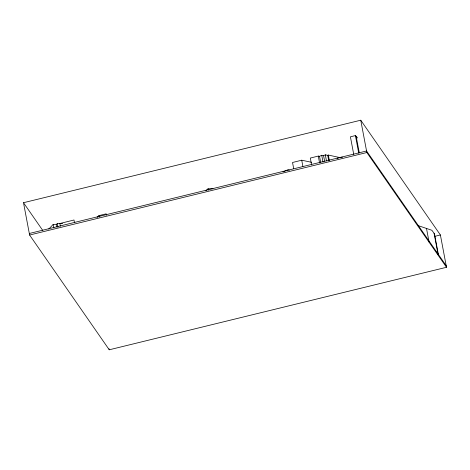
<?xml version="1.0" encoding="UTF-8"?>
<svg xmlns="http://www.w3.org/2000/svg" width="470" height="470" viewBox="0 0 470 470"><rect width="100%" height="100%" fill="white"/><g stroke="black" fill="none" stroke-linecap="round" stroke-linejoin="round"><path stroke-width="0.7" d="M48.733 229.125L53.186 224.396L56.506 224.319L57.27 223.503L62.351 223.385M97.149 217.44L98.9 215.642L106.15 213.832L106.414 215.248M205.93 190.632L208.098 188.758L212.963 188.822M311.604 164.905L310.312 158.061L318.284 156.075L319.547 156.351L321.715 155.276L323.577 155.682L325.316 154.824L327.713 155.358L328.319 155.059L340.403 157.685M282.975 171.903L288.034 169.729L289.42 170.169M356.242 136.694L355.414 135.571L350.414 136.817L353.728 154.371M311.686 162.332L301.728 160.2L292.534 162.491L293.697 168.648M60.366 226.164L59.866 223.52L73.99 219.995L74.489 222.645M23.5 202.711L360.748 120.208L440.396 234.971L446.5 267.289L109.252 349.792L29.604 235.029L23.5 202.711L42.682 230.353M29.316 233.49L366.565 150.988L446.212 265.75M29.604 235.029L366.853 152.521L446.5 267.289M434.691 236.369L440.396 234.971M59.866 223.52L62.064 223.467M418.335 225.676L431.865 230.276L434.468 233.802L438.528 255.275M357.488 137.98L356.137 136.153L359.297 152.868M434.057 233.238L438.116 254.711M426.507 228.485L429.075 242.079M360.748 120.208L366.853 152.521M355.414 135.571L358.728 153.126M328.319 155.059L329.353 160.529M327.713 155.358L328.747 160.834M325.316 154.824L326.48 160.981M323.577 155.682L324.611 161.157M321.715 155.276L323.007 162.121M319.547 156.351L320.716 162.508M318.284 156.075L319.577 162.92M301.728 160.2L302.892 166.357M208.098 188.758L208.369 190.191M98.9 215.642L99.164 217.052M109.058 348.769L109.252 349.792M57.27 223.503L57.945 227.075M56.506 224.319L57.046 227.175M53.186 224.396L53.862 227.962M337.202 158.402A4.994 1.727 -10.7 0 1 342.595 157.186M436.724 252.079A4.994 1.727 -10.7 0 1 436.771 252.754"/></g></svg>
